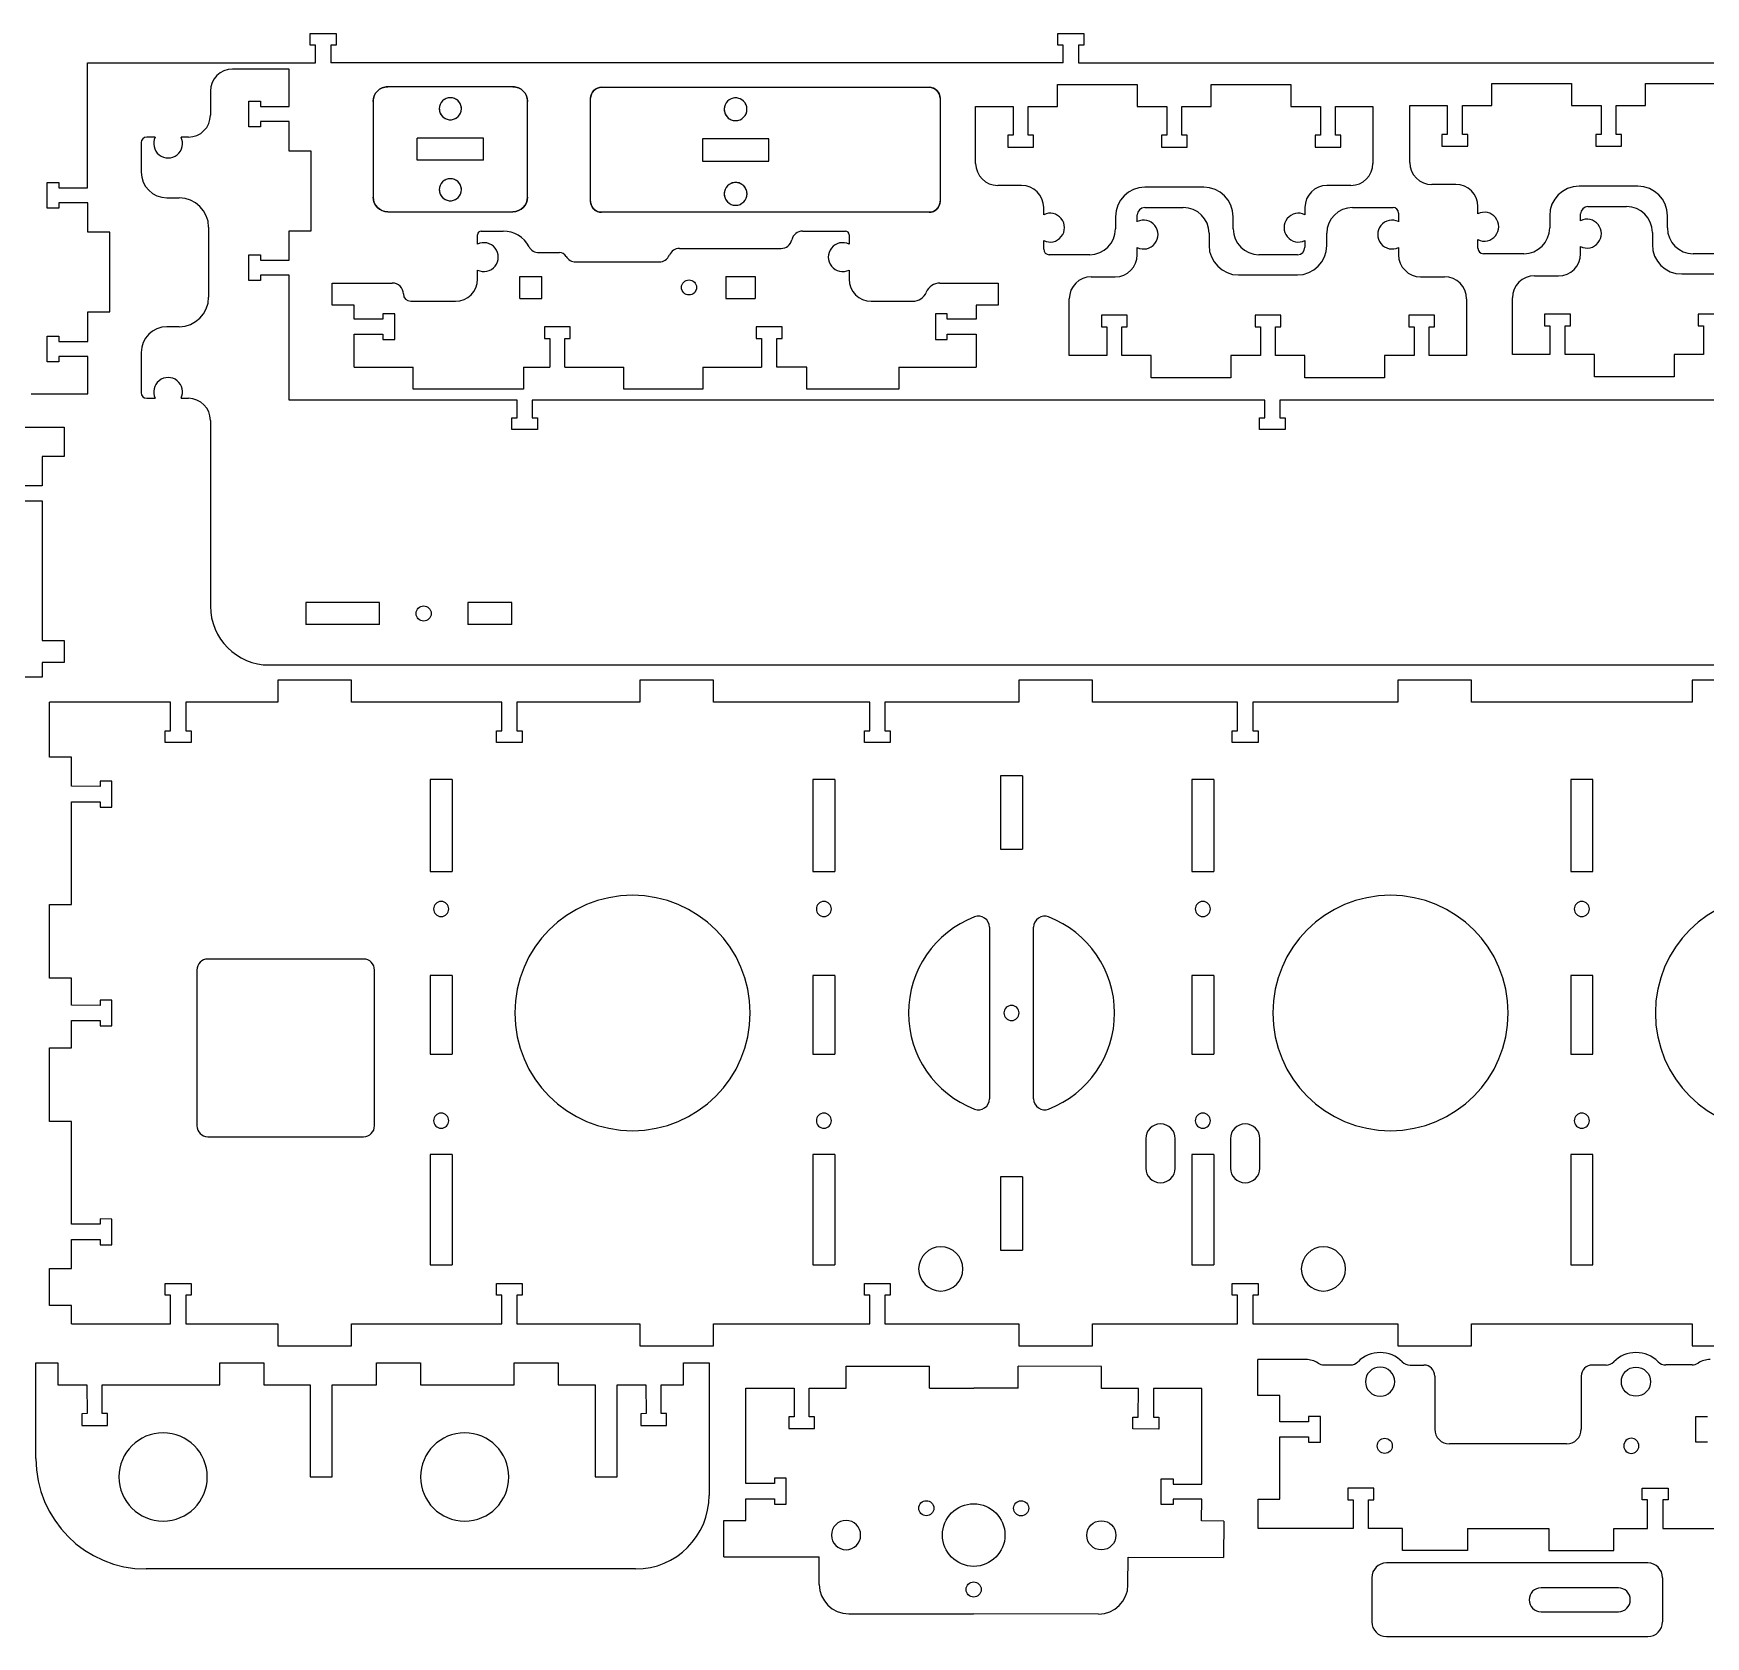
# Model space of a CAD drawing. Header units: millimetres. Extents: x 55 to 1338, y 204 to 952.
# Drawn here: x 489.7 to 944.1, y 204.5 to 640.3 of the extents above; entities that cross this region are included whole.
import ezdxf

# ---------------------------------------------------------------- set-up
doc = ezdxf.new("R2010")
doc.units = ezdxf.units.MM
doc.linetypes.add('HIDDEN', pattern=[9.525, 6.35, -3.175])
doc.layers.get('0').update_dxf_attribs({"color": 253, "lineweight": 70, "true_color": 0x8faf8f})
doc.layers.add('Hidden', color=38, linetype='HIDDEN', lineweight=70, true_color=0x482605)

msp = doc.modelspace()

# ---------------------------------------------------------------- linework, layer by layer
at = {"color": 38, "lineweight": -3, "true_color": 0x482605}
for p, q in [((564.9, 637.06), (564.9, 640.26)), ((564.9, 640.26), (571.9, 640.26)), ((566.35, 637.06), (564.9, 637.06)), ((566.35, 632.26), (566.35, 637.06)), ((571.9, 637.06), (570.45, 637.06)), ((570.45, 637.06), (570.45, 632.26)), ((571.9, 640.26), (571.9, 637.06)), ((768.1, 637.06), (768.1, 640.26)), ((768.1, 640.26), (775.1, 640.26)), ((769.55, 637.06), (768.1, 637.06)), ((769.55, 632.26), (769.55, 637.06)), ((775.1, 637.06), (773.65, 637.06)), ((773.65, 637.06), (773.65, 632.26)), ((775.1, 640.26), (775.1, 637.06)), ((504.38, 598.31), (504.38, 632.26)), ((504.38, 632.26), (566.35, 632.26)), ((769.55, 632.26), (570.45, 632.26)), ((773.65, 632.26), (972.75, 632.26)), ((559.16, 630.58), (543.76, 630.58)), ((559.16, 620.4), (559.16, 630.58)), ((537.76, 624.58), (537.76, 618.08)), ((619.96, 625.78), (585.96, 625.78)), ((641.08, 594.65), (641.08, 622.65)), ((644.08, 625.65), (733.08, 625.65)), ((736.08, 622.65), (736.08, 594.65)), ((768.01, 626.37), (789.68, 626.37)), ((768.01, 620.37), (768.01, 626.37)), ((789.68, 626.37), (789.68, 620.37)), ((809.78, 626.37), (831.45, 626.37)), ((809.78, 620.37), (809.78, 626.37)), ((831.45, 626.37), (831.45, 620.37)), ((886.04, 626.63), (907.71, 626.63)), ((886.04, 620.63), (886.04, 626.63)), ((907.71, 626.63), (907.71, 620.63)), ((927.81, 626.63), (949.48, 626.63)), ((927.81, 620.63), (927.81, 626.63)), ((548.16, 621.85), (551.36, 621.85)), ((548.16, 614.85), (548.16, 621.85)), ((551.36, 621.85), (551.36, 620.4)), ((551.36, 620.4), (559.16, 620.4)), ((581.96, 621.78), (581.96, 595.78)), ((623.96, 595.78), (623.96, 621.78)), ((745.73, 620.37), (755.91, 620.37)), ((745.73, 604.94), (745.73, 620.37)), ((755.91, 620.37), (755.91, 612.57)), ((760.01, 620.37), (768.01, 620.37)), ((760.01, 612.57), (760.01, 620.37)), ((789.68, 620.37), (797.68, 620.37)), ((797.68, 620.37), (797.68, 612.57)), ((801.78, 620.37), (809.78, 620.37)), ((801.78, 612.57), (801.78, 620.37)), ((831.45, 620.37), (839.45, 620.37)), ((839.45, 620.37), (839.45, 612.57)), ((843.55, 620.37), (853.73, 620.37)), ((843.55, 612.57), (843.55, 620.37)), ((853.73, 620.37), (853.73, 604.94)), ((863.76, 620.63), (873.94, 620.63)), ((863.76, 605.2), (863.76, 620.63)), ((873.94, 620.63), (873.94, 612.83)), ((878.04, 620.63), (886.04, 620.63)), ((878.04, 612.83), (878.04, 620.63)), ((907.71, 620.63), (915.71, 620.63)), ((915.71, 620.63), (915.71, 612.83)), ((919.81, 620.63), (927.81, 620.63)), ((919.81, 612.83), (919.81, 620.63)), ((551.36, 614.85), (548.16, 614.85)), ((551.36, 616.3), (551.36, 614.85)), ((559.16, 616.3), (551.36, 616.3)), ((559.16, 608.3), (559.16, 616.3)), ((518.94, 610.58), (518.94, 602.58)), ((522.74, 612.08), (520.44, 612.08)), ((531.76, 612.08), (529.78, 612.08)), ((611.96, 611.78), (593.96, 611.78)), ((593.96, 605.78), (593.96, 611.78)), ((611.96, 605.78), (611.96, 611.78)), ((671.5, 611.57), (671.5, 605.57)), ((689.5, 611.57), (671.5, 611.57)), ((689.5, 605.57), (689.5, 611.57)), ((754.46, 612.57), (754.46, 609.37)), ((755.91, 612.57), (754.46, 612.57)), ((754.46, 609.37), (761.46, 609.37)), ((761.46, 612.57), (760.01, 612.57)), ((761.46, 609.37), (761.46, 612.57)), ((796.23, 612.57), (796.23, 609.37)), ((797.68, 612.57), (796.23, 612.57)), ((796.23, 609.37), (803.23, 609.37)), ((803.23, 612.57), (801.78, 612.57)), ((803.23, 609.37), (803.23, 612.57)), ((838, 612.57), (838, 609.37)), ((839.45, 612.57), (838, 612.57)), ((838, 609.37), (845, 609.37)), ((845, 612.57), (843.55, 612.57)), ((845, 609.37), (845, 612.57)), ((872.49, 612.83), (872.49, 609.63)), ((873.94, 612.83), (872.49, 612.83)), ((872.49, 609.63), (879.49, 609.63)), ((879.49, 612.83), (878.04, 612.83)), ((879.49, 609.63), (879.49, 612.83)), ((914.26, 612.83), (914.26, 609.63)), ((915.71, 612.83), (914.26, 612.83)), ((914.26, 609.63), (921.26, 609.63)), ((921.26, 612.83), (919.81, 612.83)), ((921.26, 609.63), (921.26, 612.83)), ((565.16, 608.3), (559.16, 608.3)), ((565.16, 586.63), (565.16, 608.3)), ((611.96, 605.78), (593.96, 605.78)), ((671.5, 605.57), (689.5, 605.57)), ((493.39, 592.76), (493.39, 599.76)), ((493.39, 599.76), (496.59, 599.76)), ((496.59, 599.76), (496.59, 598.31)), ((496.59, 598.31), (504.38, 598.31)), ((525.94, 595.58), (529.26, 595.58)), ((758.23, 598.94), (751.73, 598.94)), ((807.73, 598.44), (791.73, 598.44)), ((847.73, 598.94), (841.23, 598.94)), ((876.26, 599.2), (869.76, 599.2)), ((925.76, 598.7), (909.76, 598.7)), ((496.59, 592.76), (493.39, 592.76)), ((504.39, 594.21), (496.59, 594.21)), ((496.59, 594.21), (496.59, 592.76)), ((504.39, 586.21), (504.39, 594.21)), ((585.96, 591.78), (619.96, 591.78)), ((733.08, 591.65), (644.08, 591.65)), ((764.23, 590.98), (764.23, 592.94)), ((789.68, 589.09), (789.68, 590.93)), ((791.68, 592.93), (802.18, 592.93)), ((835.23, 592.94), (835.23, 590.98)), ((848.18, 592.93), (859.18, 592.93)), ((860.68, 591.43), (860.68, 589.09)), ((882.26, 591.24), (882.26, 593.2)), ((910.16, 589.35), (910.16, 591.19)), ((912.16, 593.19), (922.66, 593.19)), ((537.26, 587.58), (537.26, 568.55)), ((559.16, 586.63), (565.16, 586.63)), ((559.16, 578.63), (559.16, 586.63)), ((611.34, 586.54), (617.29, 586.54)), ((698.71, 586.54), (710.34, 586.54)), ((783.73, 590.44), (783.73, 587.12)), ((815.73, 587.12), (815.73, 590.44)), ((901.76, 590.7), (901.76, 587.38)), ((933.76, 587.38), (933.76, 590.7)), ((510.39, 586.21), (504.39, 586.21)), ((510.39, 564.54), (510.39, 586.21)), ((610.34, 582.99), (610.34, 585.54)), ((665.25, 581.81), (692.84, 581.81)), ((711.34, 585.54), (711.34, 582.99)), ((764.23, 581.62), (764.23, 583.95)), ((789.68, 580.11), (789.68, 582.06)), ((809.18, 585.93), (809.18, 582.61)), ((835.23, 583.95), (835.23, 582.12)), ((841.18, 582.61), (841.18, 585.93)), ((860.68, 582.06), (860.68, 580.11)), ((882.26, 581.88), (882.26, 584.21)), ((910.16, 580.37), (910.16, 582.32)), ((929.66, 586.19), (929.66, 582.87)), ((548.16, 580.08), (551.36, 580.08)), ((548.16, 573.08), (548.16, 580.08)), ((551.36, 580.08), (551.36, 578.63)), ((551.36, 578.63), (559.16, 578.63)), ((627.03, 580.67), (632.67, 580.67)), ((637, 578.17), (659.74, 578.17)), ((776.73, 580.12), (765.73, 580.12)), ((833.23, 580.12), (822.73, 580.12)), ((894.76, 580.38), (883.76, 580.38)), ((951.26, 580.38), (940.76, 580.38)), ((551.36, 573.08), (548.16, 573.08)), ((551.36, 574.53), (551.36, 573.08)), ((559.16, 574.53), (551.36, 574.53)), ((559.16, 540.58), (559.16, 574.53)), ((610.34, 573.47), (610.34, 575.95)), ((621.84, 574.17), (627.84, 574.17)), ((621.84, 568.17), (621.84, 574.17)), ((627.84, 568.17), (627.84, 574.17)), ((677.84, 574.17), (685.84, 574.17)), ((677.84, 574.17), (677.84, 568.17)), ((685.84, 574.17), (685.84, 568.17)), ((711.34, 575.95), (711.34, 573.47)), ((777.18, 574.11), (783.68, 574.11)), ((817.18, 574.61), (833.18, 574.61)), ((866.68, 574.11), (873.18, 574.11)), ((897.66, 574.37), (904.16, 574.37)), ((937.66, 574.87), (953.66, 574.87)), ((570.84, 572.41), (587.19, 572.41)), ((570.84, 566.41), (570.84, 572.41)), ((621.84, 568.17), (627.84, 568.17)), ((677.84, 568.17), (685.84, 568.17)), ((736.03, 572.41), (751.84, 572.41)), ((751.84, 572.41), (751.84, 566.41)), ((771.18, 552.68), (771.18, 568.11)), ((879.18, 568.11), (879.18, 552.68)), ((891.66, 552.94), (891.66, 568.37)), ((504.39, 556.54), (504.39, 564.54)), ((504.39, 564.54), (510.39, 564.54)), ((576.84, 566.41), (570.84, 566.41)), ((576.84, 562.59), (576.84, 566.41)), ((584.64, 564.04), (584.64, 562.59)), ((587.84, 564.04), (584.64, 564.04)), ((587.84, 557.04), (587.84, 564.04)), ((592.19, 567.47), (604.34, 567.47)), ((717.34, 567.47), (728.64, 567.47)), ((734.84, 564.04), (734.84, 557.04)), ((738.04, 564.04), (734.84, 564.04)), ((738.04, 562.59), (738.04, 564.04)), ((745.84, 566.41), (745.84, 562.59)), ((751.84, 566.41), (745.84, 566.41)), ((779.91, 563.68), (779.91, 560.48)), ((786.91, 563.68), (779.91, 563.68)), ((786.91, 560.48), (786.91, 563.68)), ((821.68, 563.68), (821.68, 560.48)), ((828.68, 563.68), (821.68, 563.68)), ((828.68, 560.48), (828.68, 563.68)), ((863.45, 563.68), (863.45, 560.48)), ((870.45, 563.68), (863.45, 563.68)), ((870.45, 560.48), (870.45, 563.68)), ((900.39, 563.94), (900.39, 560.74)), ((907.39, 563.94), (900.39, 563.94)), ((907.39, 560.74), (907.39, 563.94)), ((942.16, 563.94), (942.16, 560.74)), ((949.16, 563.94), (942.16, 563.94)), ((529.26, 560.55), (525.94, 560.55)), ((584.64, 562.59), (576.84, 562.59)), ((628.57, 560.54), (628.57, 557.34)), ((635.57, 560.54), (628.57, 560.54)), ((635.57, 557.34), (635.57, 560.54)), ((686.11, 560.54), (686.11, 557.34)), ((693.11, 560.54), (686.11, 560.54)), ((693.11, 557.34), (693.11, 560.54)), ((745.84, 562.59), (738.04, 562.59)), ((779.91, 560.48), (781.36, 560.48)), ((781.36, 560.48), (781.36, 552.68)), ((785.46, 560.48), (786.91, 560.48)), ((785.46, 552.68), (785.46, 560.48)), ((821.68, 560.48), (823.13, 560.48)), ((823.13, 560.48), (823.13, 552.68)), ((827.23, 560.48), (828.68, 560.48)), ((827.23, 552.68), (827.23, 560.48)), ((863.45, 560.48), (864.9, 560.48)), ((864.9, 560.48), (864.9, 552.68)), ((869, 560.48), (870.45, 560.48)), ((869, 552.68), (869, 560.48)), ((900.39, 560.74), (901.84, 560.74)), ((901.84, 560.74), (901.84, 552.94)), ((905.94, 560.74), (907.39, 560.74)), ((905.94, 552.94), (905.94, 560.74)), ((942.16, 560.74), (943.61, 560.74)), ((943.61, 560.74), (943.61, 552.94)), ((493.39, 550.99), (493.39, 557.99)), ((493.39, 557.99), (496.59, 557.99)), ((496.59, 557.99), (496.59, 556.54)), ((496.59, 556.54), (504.39, 556.54)), ((576.84, 558.49), (584.64, 558.49)), ((576.84, 549.54), (576.84, 558.49)), ((584.64, 558.49), (584.64, 557.04)), ((584.64, 557.04), (587.84, 557.04)), ((628.57, 557.34), (630.02, 557.34)), ((630.02, 557.34), (630.02, 549.54)), ((634.12, 557.34), (635.57, 557.34)), ((634.12, 549.54), (634.12, 557.34)), ((686.11, 557.34), (687.56, 557.34)), ((687.56, 557.34), (687.56, 549.54)), ((691.66, 557.34), (693.11, 557.34)), ((691.66, 549.54), (691.66, 557.34)), ((734.84, 557.04), (738.04, 557.04)), ((738.04, 558.49), (745.84, 558.49)), ((738.04, 557.04), (738.04, 558.49)), ((745.84, 558.49), (745.84, 549.54)), ((496.59, 550.99), (493.39, 550.99)), ((504.39, 552.44), (496.59, 552.44)), ((496.59, 552.44), (496.59, 550.99)), ((504.39, 542.26), (504.39, 552.44)), ((518.94, 553.55), (518.94, 542.58)), ((781.36, 552.68), (771.18, 552.68)), ((793.46, 552.68), (785.46, 552.68)), ((793.46, 546.68), (793.46, 552.68)), ((815.13, 552.68), (815.13, 546.68)), ((823.13, 552.68), (815.13, 552.68)), ((835.23, 552.68), (827.23, 552.68)), ((835.23, 546.68), (835.23, 552.68)), ((856.9, 552.68), (856.9, 546.68)), ((864.9, 552.68), (856.9, 552.68)), ((879.18, 552.68), (869, 552.68)), ((901.84, 552.94), (891.66, 552.94)), ((913.94, 552.94), (905.94, 552.94)), ((913.94, 546.94), (913.94, 552.94)), ((935.61, 552.94), (935.61, 546.94)), ((943.61, 552.94), (935.61, 552.94)), ((576.84, 549.54), (592.84, 549.54)), ((592.84, 543.54), (592.84, 549.54)), ((622.84, 549.54), (622.84, 543.54)), ((622.84, 549.54), (630.02, 549.54)), ((634.12, 549.54), (650.12, 549.54)), ((650.12, 543.54), (650.12, 549.54)), ((671.56, 549.54), (671.56, 543.54)), ((671.56, 549.54), (687.56, 549.54)), ((699.84, 549.54), (691.66, 549.54)), ((699.84, 543.54), (699.84, 549.54)), ((724.84, 549.54), (724.84, 543.54)), ((724.84, 549.54), (745.84, 549.54)), ((815.13, 546.68), (793.46, 546.68)), ((856.9, 546.68), (835.23, 546.68)), ((935.61, 546.94), (913.94, 546.94)), ((488.99, 542.26), (504.39, 542.26)), ((520.44, 541.08), (522.74, 541.08)), ((529.78, 541.08), (531.76, 541.08)), ((622.84, 543.54), (592.84, 543.54)), ((671.56, 543.54), (650.12, 543.54)), ((724.84, 543.54), (699.84, 543.54)), ((621.12, 540.58), (559.16, 540.58)), ((621.12, 535.78), (621.12, 540.58)), ((625.22, 540.58), (625.22, 535.78)), ((824.32, 540.58), (625.22, 540.58)), ((824.32, 535.78), (824.32, 540.58)), ((1027.52, 540.58), (828.42, 540.58)), ((828.42, 540.58), (828.42, 535.78)), ((394.54, 533.25), (498.02, 533.25)), ((498.02, 533.25), (498.02, 525.25)), ((537.76, 535.08), (537.76, 484.58)), ((619.67, 535.78), (621.12, 535.78)), ((619.67, 532.58), (619.67, 535.78)), ((626.67, 532.58), (619.67, 532.58)), ((625.22, 535.78), (626.67, 535.78)), ((626.67, 535.78), (626.67, 532.58)), ((822.87, 535.78), (824.32, 535.78)), ((822.87, 532.58), (822.87, 535.78)), ((829.87, 532.58), (822.87, 532.58)), ((828.42, 535.78), (829.87, 535.78)), ((829.87, 535.78), (829.87, 532.58)), ((498.02, 525.25), (492.02, 525.25)), ((492.02, 525.25), (492.02, 517.3)), ((492.02, 517.3), (484.22, 517.3)), ((484.22, 513.2), (492.02, 513.2)), ((492.02, 513.2), (492.02, 475.25)), ((563.7, 485.58), (563.7, 479.58)), ((583.7, 485.58), (563.7, 485.58)), ((583.7, 479.58), (583.7, 485.58)), ((619.7, 485.58), (607.7, 485.58)), ((607.7, 485.58), (607.7, 479.58)), ((619.7, 479.58), (619.7, 485.58)), ((583.7, 479.58), (563.7, 479.58)), ((619.7, 479.58), (607.7, 479.58)), ((492.02, 475.25), (498.02, 475.25)), ((498.02, 475.25), (498.02, 469.25)), ((498.02, 469.25), (492.02, 469.25)), ((492.02, 469.25), (492.02, 465.25)), ((553.76, 468.58), (1302.18, 468.58)), ((492.02, 465.25), (394.54, 465.25)), ((556.06, 464.48), (556.06, 458.48)), ((576.06, 464.48), (556.06, 464.48)), ((576.06, 458.48), (576.06, 464.48)), ((654.47, 464.48), (654.47, 458.48)), ((674.47, 464.48), (654.47, 464.48)), ((674.47, 458.48), (674.47, 464.48)), ((757.49, 464.48), (757.49, 458.48)), ((777.49, 464.48), (757.49, 464.48)), ((777.49, 458.48), (777.49, 464.48)), ((860.49, 464.48), (860.49, 458.48)), ((880.49, 464.48), (860.49, 464.48)), ((880.49, 458.48), (880.49, 464.48)), ((940.49, 464.48), (940.49, 458.48)), ((960.49, 464.48), (940.49, 464.48)), ((494, 443.48), (494, 458.48)), ((526.94, 458.48), (494, 458.48)), ((526.94, 450.68), (526.94, 458.48)), ((531.04, 458.48), (531.04, 450.68)), ((556.06, 458.48), (531.04, 458.48)), ((616.94, 458.48), (576.06, 458.48)), ((616.94, 450.68), (616.94, 458.48)), ((621.04, 458.48), (621.04, 450.68)), ((654.47, 458.48), (621.04, 458.48)), ((716.94, 458.48), (674.47, 458.48)), ((716.94, 450.68), (716.94, 458.48)), ((721.04, 458.48), (721.04, 450.68)), ((757.49, 458.48), (721.04, 458.48)), ((816.94, 458.48), (777.49, 458.48)), ((816.94, 450.68), (816.94, 458.48)), ((821.04, 458.48), (821.04, 450.68)), ((860.49, 458.48), (821.04, 458.48)), ((940.49, 458.48), (880.49, 458.48)), ((525.49, 450.68), (526.94, 450.68)), ((525.49, 447.48), (525.49, 450.68)), ((531.04, 450.68), (532.49, 450.68)), ((532.49, 450.68), (532.49, 447.48)), ((615.49, 450.68), (616.94, 450.68)), ((615.49, 447.48), (615.49, 450.68)), ((621.04, 450.68), (622.49, 450.68)), ((622.49, 450.68), (622.49, 447.48)), ((715.49, 450.68), (716.94, 450.68)), ((715.49, 447.48), (715.49, 450.68)), ((721.04, 450.68), (722.49, 450.68)), ((722.49, 450.68), (722.49, 447.48)), ((815.49, 450.68), (816.94, 450.68)), ((815.49, 447.48), (815.49, 450.68)), ((821.04, 450.68), (822.49, 450.68)), ((822.49, 450.68), (822.49, 447.48)), ((532.49, 447.48), (525.49, 447.48)), ((622.49, 447.48), (615.49, 447.48)), ((722.49, 447.48), (715.49, 447.48)), ((822.49, 447.48), (815.49, 447.48)), ((500, 443.48), (494, 443.48)), ((500, 435.6), (500, 443.48)), ((507.8, 436.99), (507.79, 435.54)), ((510.99, 436.96), (507.8, 436.99)), ((510.99, 429.97), (510.99, 436.96)), ((603.47, 437.48), (597.47, 437.48)), ((597.47, 437.48), (597.47, 412.48)), ((603.47, 437.48), (603.47, 412.48)), ((707.49, 437.48), (701.49, 437.48)), ((701.49, 437.48), (701.49, 412.48)), ((707.49, 437.48), (707.49, 412.48)), ((758.49, 438.48), (752.49, 438.48)), ((752.49, 438.48), (752.49, 418.48)), ((758.49, 438.48), (758.49, 418.48)), ((810.49, 437.48), (804.49, 437.48)), ((804.49, 437.48), (804.49, 412.48)), ((810.49, 437.48), (810.49, 412.48)), ((913.49, 437.48), (907.49, 437.48)), ((907.49, 437.48), (907.49, 412.48)), ((913.49, 412.48), (913.49, 437.48)), ((507.79, 435.54), (500, 435.6)), ((500, 403.48), (500, 431.42)), ((500, 431.42), (507.79, 431.42)), ((507.79, 431.42), (507.79, 429.97)), ((507.79, 429.97), (510.99, 429.97)), ((752.49, 418.48), (758.49, 418.48)), ((597.47, 412.48), (603.47, 412.48)), ((701.49, 412.48), (707.49, 412.48)), ((804.49, 412.48), (810.49, 412.48)), ((907.49, 412.48), (913.49, 412.48)), ((494, 383.48), (494, 403.48)), ((494, 403.48), (500, 403.48)), ((749.49, 397.3), (749.49, 350.66)), ((761.49, 350.66), (761.49, 397.3)), ((579.36, 388.64), (537.06, 388.64)), ((500, 383.48), (494, 383.48)), ((500, 376.1), (500, 383.48)), ((534.06, 385.64), (534.06, 343.34)), ((582.36, 343.34), (582.36, 385.64)), ((603.47, 384.2), (597.47, 384.2)), ((597.47, 384.2), (597.47, 362.76)), ((603.47, 384.2), (603.47, 362.76)), ((707.49, 384.2), (701.49, 384.2)), ((701.49, 384.2), (701.49, 362.76)), ((707.49, 384.2), (707.49, 362.76)), ((810.49, 384.2), (804.49, 384.2)), ((804.49, 384.2), (804.49, 362.76)), ((810.49, 384.2), (810.49, 362.76)), ((907.49, 384.2), (907.49, 362.76)), ((913.49, 384.2), (907.49, 384.2)), ((913.49, 362.76), (913.49, 384.2)), ((507.8, 377.49), (507.79, 376.04)), ((510.99, 377.46), (507.8, 377.49)), ((510.99, 370.47), (510.99, 377.46)), ((507.79, 376.04), (500, 376.1)), ((499.99, 364.48), (499.99, 371.92)), ((499.99, 371.92), (507.79, 371.92)), ((507.79, 371.92), (507.79, 370.47)), ((507.79, 370.47), (510.99, 370.47)), ((493.99, 344.48), (493.99, 364.48)), ((493.99, 364.48), (499.99, 364.48)), ((597.47, 362.76), (603.47, 362.76)), ((701.49, 362.76), (707.49, 362.76)), ((804.49, 362.76), (810.49, 362.76)), ((907.49, 362.76), (913.49, 362.76)), ((499.99, 344.48), (493.99, 344.48)), ((499.99, 316.6), (499.99, 344.48)), ((537.06, 340.34), (579.36, 340.34)), ((791.99, 339.82), (791.99, 331.82)), ((799.99, 331.82), (799.99, 339.82)), ((814.99, 339.82), (814.99, 331.82)), ((822.99, 331.82), (822.99, 339.82)), ((603.47, 335.48), (597.47, 335.48)), ((597.47, 335.48), (597.47, 305.48)), ((603.47, 335.48), (603.47, 305.48)), ((707.49, 335.48), (701.49, 335.48)), ((701.49, 335.48), (701.49, 305.48)), ((707.49, 335.48), (707.49, 305.48)), ((810.49, 335.48), (804.49, 335.48)), ((804.49, 335.48), (804.49, 305.48)), ((810.49, 335.48), (810.49, 305.48)), ((907.49, 335.48), (907.49, 305.48)), ((913.49, 335.48), (907.49, 335.48)), ((913.49, 305.48), (913.49, 335.48)), ((752.49, 329.48), (752.49, 309.48)), ((758.49, 329.48), (752.49, 329.48)), ((758.49, 329.48), (758.49, 309.48)), ((507.79, 316.54), (499.99, 316.6)), ((507.8, 317.99), (507.79, 316.54)), ((510.99, 317.96), (507.8, 317.99)), ((510.99, 310.97), (510.99, 317.96)), ((499.99, 304.48), (499.99, 312.42)), ((499.99, 312.42), (507.79, 312.42)), ((507.79, 312.42), (507.79, 310.97)), ((507.79, 310.97), (510.99, 310.97)), ((752.49, 309.48), (758.49, 309.48)), ((597.47, 305.48), (603.47, 305.48)), ((701.49, 305.48), (707.49, 305.48)), ((804.49, 305.48), (810.49, 305.48)), ((907.49, 305.48), (913.49, 305.48)), ((493.99, 294.48), (493.99, 304.48)), ((493.99, 304.48), (499.99, 304.48)), ((525.49, 300.48), (532.49, 300.48)), ((525.49, 297.28), (525.49, 300.48)), ((532.49, 300.48), (532.49, 297.28)), ((615.49, 300.48), (622.49, 300.48)), ((615.49, 297.28), (615.49, 300.48)), ((622.49, 300.48), (622.49, 297.28)), ((715.49, 300.48), (722.49, 300.48)), ((715.49, 297.28), (715.49, 300.48)), ((722.49, 300.48), (722.49, 297.28)), ((815.49, 300.48), (822.49, 300.48)), ((815.49, 297.28), (815.49, 300.48)), ((822.49, 300.48), (822.49, 297.28)), ((526.94, 297.28), (525.49, 297.28)), ((526.94, 289.48), (526.94, 297.28)), ((531.04, 297.28), (531.04, 289.48)), ((532.49, 297.28), (531.04, 297.28)), ((616.94, 297.28), (615.49, 297.28)), ((616.94, 289.48), (616.94, 297.28)), ((621.04, 297.28), (621.04, 289.48)), ((622.49, 297.28), (621.04, 297.28)), ((716.94, 297.28), (715.49, 297.28)), ((716.94, 289.48), (716.94, 297.28)), ((721.04, 297.28), (721.04, 289.48)), ((722.49, 297.28), (721.04, 297.28)), ((816.94, 297.28), (815.49, 297.28)), ((816.94, 289.48), (816.94, 297.28)), ((821.04, 297.28), (821.04, 289.48)), ((822.49, 297.28), (821.04, 297.28)), ((499.99, 294.48), (493.99, 294.48)), ((499.99, 289.48), (499.99, 294.48)), ((499.99, 289.48), (526.94, 289.48)), ((531.04, 289.48), (556.06, 289.48)), ((556.06, 289.48), (556.06, 283.48)), ((576.06, 289.48), (616.94, 289.48)), ((576.06, 283.48), (576.06, 289.48)), ((621.04, 289.48), (654.47, 289.48)), ((654.47, 289.48), (654.47, 283.48)), ((674.47, 289.48), (716.94, 289.48)), ((674.47, 283.48), (674.47, 289.48)), ((721.04, 289.48), (757.49, 289.48)), ((757.49, 289.48), (757.49, 283.48)), ((777.49, 289.48), (816.94, 289.48)), ((777.49, 283.48), (777.49, 289.48)), ((821.04, 289.48), (860.49, 289.48)), ((860.49, 289.48), (860.49, 283.48)), ((880.49, 283.48), (880.49, 289.48)), ((880.49, 289.48), (940.49, 289.48)), ((940.49, 289.48), (940.49, 283.48)), ((556.06, 283.48), (576.06, 283.48)), ((654.47, 283.48), (674.47, 283.48)), ((757.49, 283.48), (777.49, 283.48)), ((860.49, 283.48), (880.49, 283.48)), ((940.49, 283.48), (960.49, 283.48)), ((490.3, 278.87), (496.3, 278.87)), ((490.3, 252.84), (490.3, 278.87)), ((496.3, 278.87), (496.3, 272.87)), ((540.3, 278.87), (552.3, 278.87)), ((540.3, 272.87), (540.3, 278.87)), ((552.3, 278.87), (552.3, 272.87)), ((582.87, 278.87), (594.87, 278.87)), ((582.87, 272.87), (582.87, 278.87)), ((594.87, 278.87), (594.87, 272.87)), ((620.3, 278.87), (632.3, 278.87)), ((620.3, 272.87), (620.3, 278.87)), ((632.3, 278.87), (632.3, 272.87)), ((666.3, 278.87), (673.3, 278.87)), ((666.3, 272.87), (666.3, 278.87)), ((673.3, 278.87), (673.3, 242.84)), ((710.53, 277.99), (733.2, 277.99)), ((710.53, 271.99), (710.53, 277.99)), ((733.2, 271.99), (733.2, 277.99)), ((757.3, 271.97), (757.31, 277.97)), ((779.98, 277.92), (757.31, 277.97)), ((779.97, 271.92), (779.98, 277.92)), ((835.49, 279.79), (822.44, 279.79)), ((822.44, 270.02), (822.44, 279.79)), ((840.44, 278.31), (844.95, 278.31)), ((844.95, 278.31), (847.54, 278.31)), ((863.81, 278.29), (867.54, 278.29)), ((917.07, 278.29), (913.34, 278.29)), ((935.93, 278.31), (933.34, 278.31)), ((940.45, 278.31), (935.93, 278.31)), ((496.3, 272.87), (504.16, 272.87)), ((504.16, 272.87), (504.24, 265.07)), ((508.35, 272.87), (540.3, 272.87)), ((508.35, 265.07), (508.35, 272.87)), ((552.3, 272.87), (564.87, 272.87)), ((564.87, 272.87), (564.87, 247.86)), ((570.87, 272.87), (582.87, 272.87)), ((570.87, 247.86), (570.87, 272.87)), ((594.87, 272.87), (620.3, 272.87)), ((632.3, 272.87), (642.3, 272.87)), ((642.3, 272.87), (642.3, 247.86)), ((648.3, 272.87), (656.11, 272.87)), ((648.3, 247.86), (648.3, 272.87)), ((656.11, 272.87), (656.19, 265.07)), ((660.3, 272.87), (666.3, 272.87)), ((660.3, 265.07), (660.3, 272.87)), ((870.54, 275.29), (870.54, 260.83)), ((910.35, 275.29), (910.35, 260.83)), ((683.25, 271.99), (696.43, 271.99)), ((683.25, 246.04), (683.25, 271.99)), ((696.43, 271.99), (696.43, 264.19)), ((700.53, 271.99), (710.53, 271.99)), ((700.53, 264.19), (700.53, 271.99)), ((733.2, 271.99), (745.25, 271.99)), ((757.3, 271.97), (745.25, 271.99)), ((789.97, 271.9), (779.97, 271.92)), ((789.95, 264.1), (789.97, 271.9)), ((794.07, 271.89), (794.05, 264.09)), ((807.25, 271.86), (794.07, 271.89)), ((807.19, 245.91), (807.25, 271.86)), ((828.44, 270.02), (822.44, 270.02)), ((828.44, 262.88), (828.44, 270.02)), ((504.24, 265.07), (502.79, 265.06)), ((502.79, 265.06), (502.8, 261.86)), ((509.8, 265.07), (508.35, 265.07)), ((509.8, 261.87), (509.8, 265.07)), ((656.19, 265.07), (654.74, 265.06)), ((654.74, 265.06), (654.75, 261.86)), ((661.75, 265.07), (660.3, 265.07)), ((661.75, 261.87), (661.75, 265.07)), ((694.98, 264.19), (694.98, 260.99)), ((696.43, 264.19), (694.98, 264.19)), ((701.98, 264.19), (700.53, 264.19)), ((701.98, 260.99), (701.98, 264.19)), ((788.5, 264.1), (789.95, 264.1)), ((788.5, 260.9), (788.5, 264.1)), ((794.05, 264.09), (795.5, 264.08)), ((795.5, 264.08), (795.5, 260.88)), ((836.24, 264.33), (836.24, 262.88)), ((839.44, 264.33), (836.24, 264.33)), ((839.44, 257.33), (839.44, 264.33)), ((941.44, 257.33), (941.44, 264.33)), ((941.44, 264.33), (944.64, 264.33)), ((502.8, 261.86), (509.8, 261.87)), ((654.75, 261.86), (661.75, 261.87)), ((694.98, 260.99), (701.98, 260.99)), ((795.5, 260.88), (788.5, 260.9)), ((836.24, 262.88), (828.44, 262.88)), ((828.44, 258.78), (836.24, 258.78)), ((828.44, 241.83), (828.44, 258.78)), ((836.24, 258.78), (836.24, 257.33)), ((836.24, 257.33), (839.44, 257.33)), ((906.35, 256.83), (874.54, 256.83)), ((944.64, 257.33), (941.44, 257.33)), ((564.87, 247.86), (570.87, 247.86)), ((642.3, 247.86), (648.3, 247.86)), ((691.05, 246.04), (683.25, 246.04)), ((691.05, 247.49), (691.05, 246.04)), ((694.25, 247.49), (691.05, 247.49)), ((694.25, 240.49), (694.25, 247.49)), ((796.18, 240.38), (796.2, 247.38)), ((796.2, 247.38), (799.4, 247.38)), ((799.4, 247.38), (799.39, 245.93)), ((799.39, 245.93), (807.19, 245.91)), ((683.25, 241.94), (691.05, 241.94)), ((683.25, 236.03), (683.25, 241.94)), ((691.05, 241.94), (691.05, 240.49)), ((799.39, 241.83), (799.38, 240.38)), ((807.19, 241.81), (799.39, 241.83)), ((807.17, 235.89), (807.19, 241.81)), ((822.54, 241.83), (828.44, 241.83)), ((822.54, 233.83), (822.54, 241.83)), ((846.94, 244.83), (846.94, 241.63)), ((853.94, 244.83), (846.94, 244.83)), ((846.94, 241.63), (848.39, 241.63)), ((848.39, 241.63), (848.39, 233.83)), ((852.49, 241.63), (853.94, 241.63)), ((852.49, 233.83), (852.49, 241.63)), ((853.94, 241.63), (853.94, 244.83)), ((926.94, 241.63), (926.94, 244.83)), ((926.94, 244.83), (933.94, 244.83)), ((928.39, 241.63), (926.94, 241.63)), ((928.39, 233.83), (928.39, 241.63)), ((932.49, 241.63), (932.49, 233.83)), ((933.94, 241.63), (932.49, 241.63)), ((933.94, 244.83), (933.94, 241.63)), ((691.05, 240.49), (694.25, 240.49)), ((799.38, 240.38), (796.18, 240.38)), ((677.26, 226.14), (677.26, 236.03)), ((677.26, 236.03), (683.25, 236.03)), ((813.17, 235.88), (807.17, 235.89)), ((813.17, 235.88), (813.14, 226)), ((848.39, 233.83), (822.54, 233.83)), ((861.72, 233.83), (852.49, 233.83)), ((861.72, 227.83), (861.72, 233.83)), ((879.39, 233.83), (879.39, 227.83)), ((879.39, 233.83), (901.49, 233.83)), ((901.49, 233.83), (901.49, 227.83)), ((919.16, 233.83), (928.39, 233.83)), ((919.16, 227.83), (919.16, 233.83)), ((932.49, 233.83), (958.35, 233.83)), ((879.39, 227.83), (861.72, 227.83)), ((901.49, 227.83), (919.16, 227.83)), ((653.3, 222.84), (520.3, 222.84)), ((677.26, 226.14), (703.25, 226.14)), ((703.25, 218.64), (703.25, 226.14)), ((787.14, 218.55), (787.15, 226.05)), ((787.15, 226.05), (813.14, 226)), ((711.25, 210.64), (745.18, 210.64)), ((779.12, 210.57), (745.18, 210.64))]:
    msp.add_line(p, q, dxfattribs=at)
at = {"color": 98, "lineweight": -3, "true_color": 0x054805}
for p, q in [((928.42, 224.47), (857.42, 224.47)), ((853.42, 220.47), (853.42, 208.47)), ((932.42, 220.47), (932.42, 208.47)), ((920.42, 217.72), (899.42, 217.72)), ((899.42, 211.22), (920.42, 211.22)), ((857.42, 204.47), (928.42, 204.47))]:
    msp.add_line(p, q, dxfattribs=at)
at = {"color": 38, "lineweight": -3, "true_color": 0x482605}
for centre, radius in [((667.84, 571.22), 2.05), ((595.7, 482.58), 2.05), ((925.21, 273.76), 3.97), ((856.94, 256.31), 2.05), ((732.33, 239.36), 2.05), ((758.1, 239.33), 2.05), ((745.21, 232.06), 8.5), ((779.9, 231.99), 3.97), ((745.19, 217.26), 2.05)]:
    msp.add_circle(centre, radius, dxfattribs=at)
at = {"color": 38, "lineweight": -3, "true_color": 0x482605, "extrusion": (5.20417e-18, -1.66533e-16, -1)}
for centre, radius in [((-652.47, 373.98), 32), ((-858.49, 373.98), 32), ((-962.49, 373.98), 32), ((-600.47, 402.25), 2.05), ((-704.49, 402.25), 2.05), ((-807.49, 402.25), 2.05), ((-910.49, 402.25), 2.05), ((-755.49, 373.98), 2.05), ((-600.47, 344.71), 2.05), ((-704.49, 344.71), 2.05), ((-807.49, 344.71), 2.05), ((-910.49, 344.71), 2.05), ((-855.67, 273.76), 3.97), ((-923.94, 256.31), 2.05), ((-710.51, 232.06), 3.97)]:
    msp.add_circle(centre, radius, dxfattribs=at)
at = {"color": 38, "lineweight": -3, "true_color": 0x482605, "extrusion": (5.20417e-18, 6.13206e-15, -1)}
msp.add_circle((-736.25, 304.4), 6, dxfattribs=at)
at = {"color": 38, "lineweight": -3, "true_color": 0x482605, "extrusion": (5.20417e-18, 6.12208e-15, -1)}
msp.add_circle((-840.25, 304.4), 6, dxfattribs=at)
at = {"color": 38, "lineweight": -3, "true_color": 0x482605, "extrusion": (3.49669e-15, -3.84168e-16, -1)}
for centre in [(-524.9, 247.86), (-606.87, 247.86)]:
    msp.add_circle(centre, 12, dxfattribs=at)
at = {"color": 38, "lineweight": -3, "true_color": 0x482605}
for centre, radius, start, end in [((543.76, 624.58), 6, 90, 180), ((531.76, 618.08), 6, 270, 360), ((520.44, 610.58), 1.5, 90, 180), ((526.26, 610.35), 3.92, 153.8115, 26.1885), ((751.73, 604.94), 6, 180, 270), ((847.73, 604.94), 6, 270, 0), ((869.76, 605.2), 6, 180, 270), ((525.94, 602.58), 7, 180, 270), ((529.26, 587.58), 8, 0, 90), ((758.23, 592.94), 6, 0, 90), ((791.73, 590.44), 8, 90, 180), ((807.73, 590.44), 8, 0, 90), ((841.23, 592.94), 6, 90, 180), ((876.26, 593.2), 6, 0, 90), ((909.76, 590.7), 8, 90, 180), ((925.76, 590.7), 8, 0, 90), ((765.96, 587.47), 3.92, 243.8115, 116.1885), ((791.68, 590.93), 2, 90, 180), ((802.18, 585.93), 7, 0, 90), ((833.5, 587.47), 3.92, 63.8115, 296.1885), ((848.18, 585.93), 7, 90, 180), ((859.18, 591.43), 1.5, 0, 90), ((883.99, 587.73), 3.92, 243.8115, 116.1885), ((912.16, 591.19), 2, 90, 180), ((922.66, 586.19), 7, 0, 90), ((611.34, 585.54), 1, 90, 180), ((617.29, 578.54), 8, 27.7985, 90), ((698.71, 583.54), 3, 90, 167.8125), ((710.34, 585.54), 1, 360, 90), ((776.73, 587.12), 7, 270, 0), ((791.41, 585.58), 3.92, 243.8115, 116.1885), ((822.73, 587.12), 7, 180, 270), ((858.95, 585.58), 3.92, 63.8115, 296.1885), ((894.76, 587.38), 7, 270, 0), ((911.89, 585.84), 3.92, 243.8115, 116.1885), ((940.76, 587.38), 7, 180, 270), ((612.07, 579.47), 3.92, 243.8115, 116.1885), ((627.03, 583.67), 3, 207.7985, 270), ((665.25, 578.81), 3, 90, 156.8033), ((692.84, 584.81), 3, 270, 347.8125), ((709.61, 579.47), 3.92, 63.8115, 296.1885), ((817.18, 582.61), 8, 180, 270), ((833.18, 582.61), 8, 270, 360), ((833.23, 582.12), 2, 270, 0), ((883.76, 581.88), 1.5, 180, 270), ((937.66, 582.87), 8, 180, 270), ((632.67, 578.67), 2, 30, 90), ((637, 581.17), 3, 210, 270), ((659.74, 581.17), 3, 270, 336.8033), ((765.73, 581.62), 1.5, 180, 270), ((783.68, 580.11), 6, 270, 360), ((866.68, 580.11), 6, 180, 270), ((904.16, 580.37), 6, 270, 360), ((604.34, 573.47), 6, 270, 360), ((717.34, 573.47), 6, 180, 270), ((777.18, 568.11), 6, 90, 180), ((873.18, 568.11), 6, 0, 90), ((897.66, 568.37), 6, 90, 180), ((529.26, 568.55), 8, 270, 360), ((587.19, 569.41), 3, 0.6876, 90), ((592.19, 569.47), 2, 180.6876, 270), ((728.64, 571.47), 4, 270, 337.5197), ((736.03, 568.41), 4, 90, 157.5197), ((525.94, 553.55), 7, 90, 180), ((526.26, 542.81), 3.92, 333.8115, 206.1885), ((520.44, 542.58), 1.5, 180, 270), ((531.76, 535.08), 6, 0, 90), ((553.76, 484.58), 16, 180, 270), ((755.49, 373.98), 28, 111.1002, 248.8998), ((746.49, 397.3), 3, 0, 111.1002), ((764.49, 397.3), 3, 68.8998, 180), ((755.49, 373.98), 28, 291.1002, 68.8998), ((537.06, 385.64), 3, 90, 180), ((579.36, 385.64), 3, 360, 90), ((746.49, 350.66), 3, 248.8998, 0), ((764.49, 350.66), 3, 180, 291.1002), ((537.06, 343.34), 3, 180, 270), ((579.36, 343.34), 3, 270, 0), ((795.99, 339.82), 4, 360, 180), ((818.99, 339.82), 4, 360, 180), ((795.99, 331.82), 4, 180, 0), ((818.99, 331.82), 4, 180, 0), ((835.49, 273.79), 6, 56.6375, 90), ((840.44, 281.31), 3, 236.6375, 269.954), ((847.54, 281.31), 3, 270, 314.9837), ((855.67, 273.17), 8.5, 44.9095, 134.9837), ((863.82, 281.29), 3, 224.9095, 269.954), ((867.54, 275.29), 3, 0, 89.954), ((913.35, 275.29), 3, 90.046, 180), ((917.07, 281.29), 3, 270.046, 315.0905), ((925.21, 273.17), 8.5, 45.0163, 135.0905), ((933.34, 281.31), 3, 225.0163, 270), ((940.44, 281.31), 3, 270.046, 303.3625), ((945.39, 273.79), 6, 90, 123.3625), ((874.54, 260.83), 4, 180, 270), ((906.35, 260.83), 4, 270, 0), ((520.3, 252.84), 30, 180, 270), ((653.3, 242.84), 20, 270, 0), ((711.25, 218.64), 8, 180, 270), ((779.14, 218.57), 8, 269.8768, 359.8768)]:
    msp.add_arc(centre, radius, start, end, dxfattribs=at)
at = {"color": 98, "lineweight": -3, "true_color": 0x054805}
for centre, radius, start, end in [((857.42, 220.47), 4, 90, 180), ((928.42, 220.47), 4, 0, 90), ((899.42, 214.47), 3.25, 90, 270), ((920.42, 214.47), 3.25, 270, 90), ((857.42, 208.47), 4, 180, 270), ((928.42, 208.47), 4, 270, 0)]:
    msp.add_arc(centre, radius, start, end, dxfattribs=at)
at = {"color": 38, "lineweight": -3, "true_color": 0x482605, "extrusion": (0, 0, -1)}
for centre, start_param, end_param in [((585.96, 621.78), 3.140725, 4.711521), ((585.96, 595.78), 1.569928, 3.140725), ((619.96, 595.78), 6.282317, 7.853114)]:
    msp.add_ellipse(centre, major_axis=(4, 0), ratio=1, start_param=start_param, end_param=end_param, dxfattribs=at)
at = {"color": 38, "lineweight": -3, "true_color": 0x482605, "extrusion": (7.70372e-34, -6.71022e-37, -1)}
for centre, major_axis in [((602.97, 619.78), (3, 0)), ((680.49, 619.65), (-3.1, 0)), ((680.5, 596.65), (-3.1, 0))]:
    msp.add_ellipse(centre, major_axis=major_axis, ratio=1, dxfattribs=at)
at = {"color": 38, "lineweight": -3, "true_color": 0x482605, "extrusion": (1.54074e-33, -1.34204e-36, -1)}
msp.add_ellipse((619.96, 621.78), major_axis=(4, 0), ratio=1, start_param=4.711521, end_param=6.282317, dxfattribs=at)
at = {"color": 38, "lineweight": -3, "true_color": 0x482605}
for centre, major_axis, start_param, end_param in [((644.08, 622.65), (3, 0), 1.571664, 3.142461), ((733.08, 622.65), (3, 0), 0.000868, 1.571664), ((585.96, 595.78), (-4, 0), 0.000868, 1.571664), ((619.96, 595.78), (-4, 0), 1.571664, 3.142461)]:
    msp.add_ellipse(centre, major_axis=major_axis, ratio=1, start_param=start_param, end_param=end_param, dxfattribs=at)
at = {"color": 38, "lineweight": -3, "true_color": 0x482605, "extrusion": (7.70372e-34, -6.71022e-37, -1)}
for centre, start_param, end_param in [((644.08, 622.65), 6.282317, 7.853114), ((733.08, 594.65), 3.140725, 4.711521)]:
    msp.add_ellipse(centre, major_axis=(-3, 0), ratio=1, start_param=start_param, end_param=end_param, dxfattribs=at)
at = {"color": 38, "lineweight": -3, "true_color": 0x482605, "extrusion": (1.54074e-33, -1.34205e-36, -1)}
for centre, start_param, end_param in [((733.08, 622.65), 1.569928, 3.140725), ((644.08, 594.65), 4.711521, 6.282317)]:
    msp.add_ellipse(centre, major_axis=(-3, 0), ratio=1, start_param=start_param, end_param=end_param, dxfattribs=at)
at = {"color": 38, "lineweight": -3, "true_color": 0x482605, "extrusion": (0, 0, -1)}
msp.add_ellipse((602.97, 597.78), major_axis=(3, 0), ratio=1, dxfattribs=at)
at = {"layer": 'Hidden', "lineweight": -3}
for p, q in [((585.96, 625.78), (585.96, 625.78)), ((619.96, 625.78), (619.96, 625.78)), ((641.08, 622.65), (641.08, 622.65)), ((644.08, 625.65), (644.08, 625.65)), ((733.08, 625.65), (733.08, 625.65)), ((736.08, 622.65), (736.08, 622.65)), ((581.96, 621.78), (581.96, 621.78)), ((623.96, 621.78), (623.96, 621.78)), ((593.96, 611.78), (593.96, 611.78)), ((611.96, 611.78), (611.96, 611.78)), ((671.5, 611.57), (671.5, 611.57)), ((689.5, 611.57), (689.5, 611.57)), ((593.96, 605.78), (593.96, 605.78)), ((611.96, 605.78), (611.96, 605.78)), ((671.5, 605.57), (671.5, 605.57)), ((689.5, 605.57), (689.5, 605.57)), ((581.96, 595.78), (581.96, 595.78)), ((623.96, 595.78), (623.96, 595.78)), ((585.96, 591.78), (585.96, 591.78)), ((619.96, 591.78), (619.96, 591.78)), ((641.08, 594.65), (641.08, 594.65)), ((644.08, 591.65), (644.08, 591.65)), ((733.08, 591.65), (733.08, 591.65)), ((736.08, 594.65), (736.08, 594.65)), ((508.35, 272.86), (508.35, 272.87))]:
    msp.add_line(p, q, dxfattribs=at)
for centre, major_axis, ratio, start_param, end_param in [((585.96, 621.78), (-4, 0), 1, 4.713257, 6.284053), ((619.96, 621.78), (-4, 0), 1, 3.142461, 4.713257), ((644.08, 594.65), (3, 0), 1, 3.142461, 4.713257), ((733.08, 594.65), (3, 0), 1, 4.713257, 6.284053), ((506.3, 272.86), (2.05, 0), 0.000108, 6.261183, 6.305187)]:
    msp.add_ellipse(centre, major_axis=major_axis, ratio=ratio, start_param=start_param, end_param=end_param, dxfattribs=at)
at = {"layer": 'Hidden', "lineweight": -3, "extrusion": (7.70372e-34, -6.71022e-37, -1)}
for centre, major_axis in [((602.97, 619.78), (3, 0)), ((680.49, 619.65), (-3.1, 0)), ((680.5, 596.65), (-3.1, 0))]:
    msp.add_ellipse(centre, major_axis=major_axis, ratio=1, dxfattribs=at)
at = {"layer": 'Hidden', "lineweight": -3, "extrusion": (0, 0, -1)}
msp.add_ellipse((602.97, 597.78), major_axis=(3, 0), ratio=1, dxfattribs=at)

doc.saveas('drawing.dxf')
